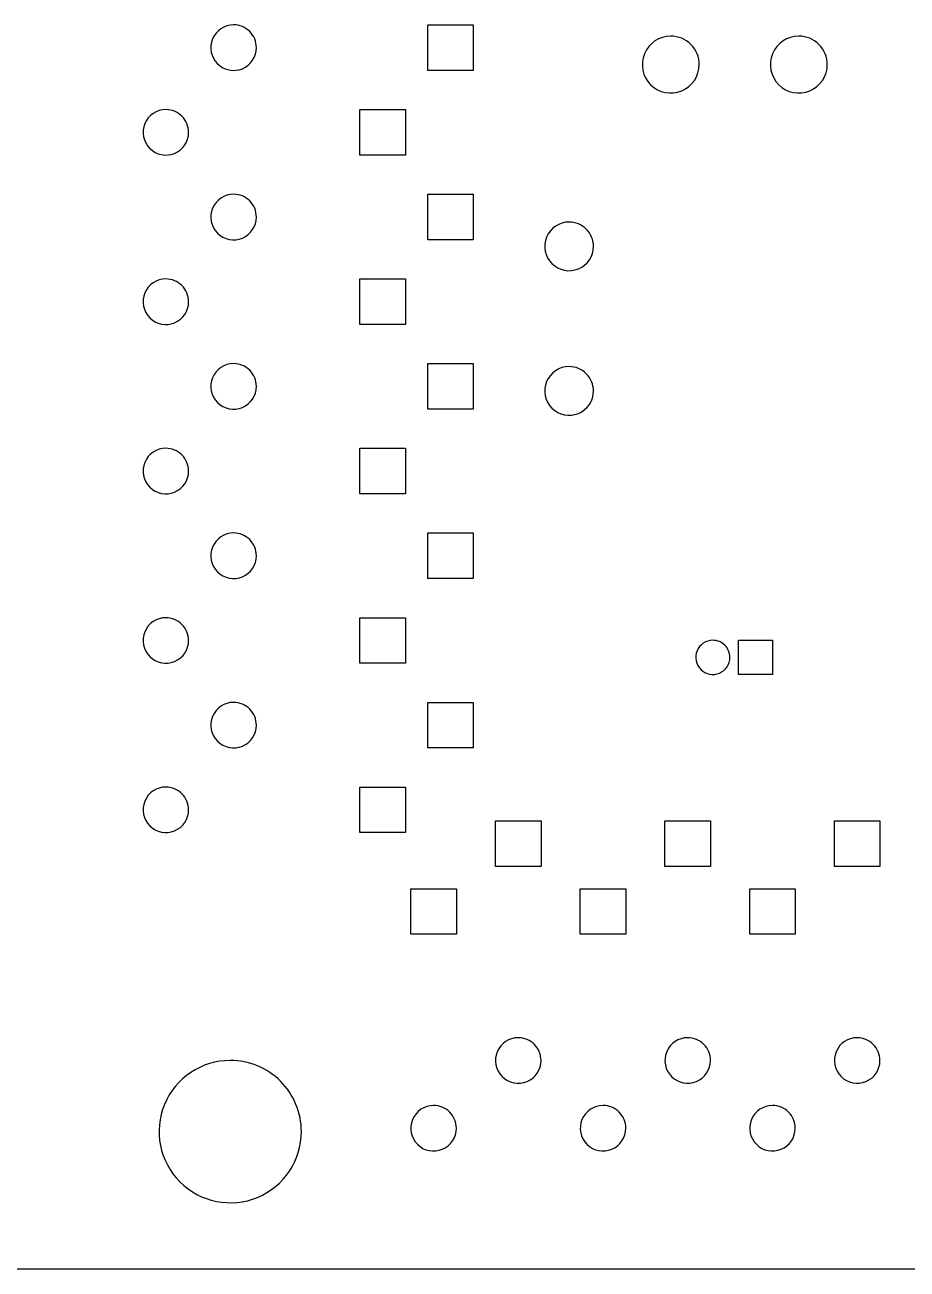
# Model space of a CAD drawing. Extents: x 2 to 288, y -137 to -43.
# Drawn here: x 114.08 to 145.07, y -136.91 to -93.18 of the extents above; entities that cross this region are included whole.
import ezdxf

# ---------------------------------------------------------------- set-up
doc = ezdxf.new("R2010")
doc.units = 0
doc.layers.get('0').update_dxf_attribs({"linetype": 'CONTINUOUS'})

msp = doc.modelspace()

# ---------------------------------------------------------------- linework, layer by layer
at = {"color": 7}
for points in [[(121.409629, -93.175811)], [(129.829618, -93.175811), (129.829618, -94.775809), (128.22962, -94.775809), (128.22962, -93.175811)], [(136.768678, -93.571124)], [(141.268672, -93.571124)], [(119.02838, -96.152372)], [(127.448369, -96.152372), (127.448369, -97.75237), (125.848371, -97.75237), (125.848371, -96.152372)], [(121.409629, -99.128933)], [(129.829618, -99.128933), (129.829618, -100.728931), (128.22962, -100.728931), (128.22962, -99.128933)], [(133.196804, -100.10581)], [(119.02838, -102.105494)], [(127.448369, -102.105494), (127.448369, -103.705492), (125.848371, -103.705492), (125.848371, -102.105494)], [(121.409629, -105.082055)], [(129.829618, -105.082055), (129.829618, -106.682053), (128.22962, -106.682053), (128.22962, -105.082055)], [(133.196804, -105.185803)], [(119.02838, -108.058616)], [(127.448369, -108.058616), (127.448369, -109.658614), (125.848371, -109.658614), (125.848371, -108.058616)], [(121.409629, -111.035177)], [(129.829618, -111.035177), (129.829618, -112.635175), (128.22962, -112.635175), (128.22962, -111.035177)], [(119.02838, -114.011738)], [(127.448369, -114.011738), (127.448369, -115.611736), (125.848371, -115.611736), (125.848371, -114.011738)], [(138.245241, -114.80705)], [(140.345238, -114.80705), (140.345238, -116.007049), (139.145239, -116.007049), (139.145239, -114.80705)], [(121.409629, -116.988299)], [(129.829618, -116.988299), (129.829618, -118.588297), (128.22962, -118.588297), (128.22962, -116.988299)], [(119.02838, -119.96486)], [(127.448369, -119.96486), (127.448369, -121.564858), (125.848371, -121.564858), (125.848371, -119.96486)], [(130.610869, -121.155485), (132.210867, -121.155485), (132.210867, -122.755483), (130.610869, -122.755483)], [(136.563991, -121.155485), (138.163989, -121.155485), (138.163989, -122.755483), (136.563991, -122.755483)], [(142.517113, -121.155485), (144.117111, -121.155485), (144.117111, -122.755483), (142.517113, -122.755483)], [(127.634308, -123.536734), (129.234306, -123.536734), (129.234306, -125.136731), (127.634308, -125.136731)], [(133.58743, -123.536734), (135.187428, -123.536734), (135.187428, -125.136731), (133.58743, -125.136731)], [(139.540552, -123.536734), (141.14055, -123.536734), (141.14055, -125.136731), (139.540552, -125.136731)], [(131.410868, -128.775475)], [(137.36399, -128.775475)], [(143.317112, -128.775475)], [(121.29056, -129.575795)], [(128.434307, -131.156723)], [(134.387429, -131.156723)], [(140.340551, -131.156723)]]:
    msp.add_lwpolyline(points, close=True, dxfattribs=at)
msp.add_lwpolyline([(231.4672, -136.908476), (58.738642, -136.908476)], dxfattribs=at)
for points in [[(121.409629, -93.175811), (121.08606, -93.175811), (120.794351, -93.370725), (120.670526, -93.669664)], [(121.975314, -93.410125), (121.825285, -93.260096), (121.621802, -93.175811), (121.409629, -93.175811)], [(122.209628, -93.97581), (122.209628, -93.763637), (122.125343, -93.560154), (121.975314, -93.410125)], [(136.768678, -93.571124), (136.364216, -93.571124), (135.99958, -93.814765), (135.844799, -94.188439)], [(137.475783, -93.864016), (137.288247, -93.67648), (137.033894, -93.571124), (136.768678, -93.571124)], [(141.268672, -93.571124), (140.86421, -93.571124), (140.499574, -93.814765), (140.344793, -94.188439)], [(141.975777, -93.864016), (141.788241, -93.67648), (141.533888, -93.571124), (141.268672, -93.571124)], [(120.670526, -93.669664), (120.546702, -93.968603), (120.615146, -94.312697), (120.843944, -94.541495)], [(121.715775, -94.714913), (122.014714, -94.591088), (122.209628, -94.299379), (122.209628, -93.97581)], [(137.768676, -94.571122), (137.768676, -94.305906), (137.663319, -94.051553), (137.475783, -93.864016)], [(142.26867, -94.571122), (142.26867, -94.305906), (142.163313, -94.051553), (141.975777, -93.864016)], [(135.844799, -94.188439), (135.690018, -94.562113), (135.775574, -94.99223), (136.061572, -95.278228)], [(140.344793, -94.188439), (140.190012, -94.562113), (140.275568, -94.99223), (140.561566, -95.278228)], [(120.843944, -94.541495), (121.072742, -94.770293), (121.416836, -94.838737), (121.715775, -94.714913)], [(137.15136, -95.495001), (137.525034, -95.34022), (137.768676, -94.975584), (137.768676, -94.571122)], [(141.651354, -95.495001), (142.025028, -95.34022), (142.26867, -94.975584), (142.26867, -94.571122)], [(136.061572, -95.278228), (136.347569, -95.564226), (136.777687, -95.649781), (137.15136, -95.495001)], [(140.561566, -95.278228), (140.847563, -95.564226), (141.277681, -95.649781), (141.651354, -95.495001)], [(119.02838, -96.152372), (118.704811, -96.152372), (118.413102, -96.347286), (118.289278, -96.646225)], [(119.594065, -96.386686), (119.444036, -96.236657), (119.240553, -96.152372), (119.02838, -96.152372)], [(118.289278, -96.646225), (118.165453, -96.945164), (118.233897, -97.289258), (118.462696, -97.518056)], [(119.828379, -96.952371), (119.828379, -96.740198), (119.744094, -96.536715), (119.594065, -96.386686)], [(119.334527, -97.691474), (119.633466, -97.567649), (119.828379, -97.27594), (119.828379, -96.952371)], [(118.462696, -97.518056), (118.691494, -97.746854), (119.035587, -97.815298), (119.334527, -97.691474)], [(121.409629, -99.128933), (121.08606, -99.128933), (120.794351, -99.323847), (120.670526, -99.622786)], [(121.975314, -99.363247), (121.825285, -99.213219), (121.621802, -99.128933), (121.409629, -99.128933)], [(120.670526, -99.622786), (120.546702, -99.921725), (120.615146, -100.265819), (120.843944, -100.494617)], [(122.209628, -99.928932), (122.209628, -99.716759), (122.125343, -99.513276), (121.975314, -99.363247)], [(121.715775, -100.668035), (122.014714, -100.54421), (122.209628, -100.252501), (122.209628, -99.928932)], [(133.196804, -100.10581), (132.85099, -100.10581), (132.539226, -100.314124), (132.406888, -100.633615)], [(133.80138, -100.356233), (133.641036, -100.19589), (133.423564, -100.10581), (133.196804, -100.10581)], [(120.843944, -100.494617), (121.072742, -100.723415), (121.416836, -100.791859), (121.715775, -100.668035)], [(134.051803, -100.960809), (134.051803, -100.734049), (133.961723, -100.516577), (133.80138, -100.356233)], [(132.406888, -100.633615), (132.274551, -100.953106), (132.347701, -101.320856), (132.592229, -101.565384)], [(133.523998, -101.750725), (133.843489, -101.618387), (134.051803, -101.306623), (134.051803, -100.960809)], [(132.592229, -101.565384), (132.836757, -101.809912), (133.204507, -101.883062), (133.523998, -101.750725)], [(119.02838, -102.105494), (118.704811, -102.105494), (118.413102, -102.300408), (118.289278, -102.599347)], [(119.594065, -102.339808), (119.444036, -102.18978), (119.240553, -102.105494), (119.02838, -102.105494)], [(118.289278, -102.599347), (118.165453, -102.898286), (118.233897, -103.24238), (118.462696, -103.471178)], [(119.828379, -102.905493), (119.828379, -102.69332), (119.744094, -102.489837), (119.594065, -102.339808)], [(119.334527, -103.644596), (119.633466, -103.520771), (119.828379, -103.229062), (119.828379, -102.905493)], [(118.462696, -103.471178), (118.691494, -103.699976), (119.035587, -103.76842), (119.334527, -103.644596)], [(121.409629, -105.082055), (121.08606, -105.082055), (120.794351, -105.276969), (120.670526, -105.575908)], [(121.975314, -105.316369), (121.825285, -105.166341), (121.621802, -105.082055), (121.409629, -105.082055)], [(122.209628, -105.882054), (122.209628, -105.669881), (122.125343, -105.466398), (121.975314, -105.316369)], [(133.196804, -105.185803), (132.85099, -105.185803), (132.539226, -105.394117), (132.406888, -105.713608)], [(133.80138, -105.436226), (133.641036, -105.275883), (133.423564, -105.185803), (133.196804, -105.185803)], [(120.670526, -105.575908), (120.546702, -105.874847), (120.615146, -106.218941), (120.843944, -106.447739)], [(132.406888, -105.713608), (132.274551, -106.033099), (132.347701, -106.400849), (132.592229, -106.645377)], [(134.051803, -106.040802), (134.051803, -105.814042), (133.961723, -105.59657), (133.80138, -105.436226)], [(121.715775, -106.621157), (122.014714, -106.497332), (122.209628, -106.205624), (122.209628, -105.882054)], [(133.523998, -106.830718), (133.843489, -106.69838), (134.051803, -106.386617), (134.051803, -106.040802)], [(120.843944, -106.447739), (121.072742, -106.676537), (121.416836, -106.744981), (121.715775, -106.621157)], [(132.592229, -106.645377), (132.836757, -106.889905), (133.204507, -106.963055), (133.523998, -106.830718)], [(119.02838, -108.058616), (118.704811, -108.058616), (118.413102, -108.25353), (118.289278, -108.552469)], [(119.594065, -108.292931), (119.444036, -108.142902), (119.240553, -108.058616), (119.02838, -108.058616)], [(119.828379, -108.858615), (119.828379, -108.646442), (119.744094, -108.442959), (119.594065, -108.292931)], [(118.289278, -108.552469), (118.165453, -108.851408), (118.233897, -109.195502), (118.462696, -109.4243)], [(119.334527, -109.597718), (119.633466, -109.473893), (119.828379, -109.182185), (119.828379, -108.858615)], [(118.462696, -109.4243), (118.691494, -109.653098), (119.035587, -109.721542), (119.334527, -109.597718)], [(121.409629, -111.035177), (121.08606, -111.035177), (120.794351, -111.230091), (120.670526, -111.52903)], [(121.975314, -111.269492), (121.825285, -111.119463), (121.621802, -111.035177), (121.409629, -111.035177)], [(122.209628, -111.835176), (122.209628, -111.623003), (122.125343, -111.41952), (121.975314, -111.269492)], [(120.670526, -111.52903), (120.546702, -111.827969), (120.615146, -112.172063), (120.843944, -112.400861)], [(121.715775, -112.574279), (122.014714, -112.450454), (122.209628, -112.158746), (122.209628, -111.835176)], [(120.843944, -112.400861), (121.072742, -112.629659), (121.416836, -112.698103), (121.715775, -112.574279)], [(119.02838, -114.011738), (118.704811, -114.011738), (118.413102, -114.206652), (118.289278, -114.505591)], [(119.594065, -114.246053), (119.444036, -114.096024), (119.240553, -114.011738), (119.02838, -114.011738)], [(118.289278, -114.505591), (118.165453, -114.80453), (118.233897, -115.148624), (118.462696, -115.377422)], [(119.828379, -114.811737), (119.828379, -114.599564), (119.744094, -114.396081), (119.594065, -114.246053)], [(119.334527, -115.55084), (119.633466, -115.427015), (119.828379, -115.135307), (119.828379, -114.811737)], [(138.245241, -114.80705), (138.002564, -114.80705), (137.783782, -114.953235), (137.690914, -115.17744)], [(138.669504, -114.982786), (138.556982, -114.870264), (138.40437, -114.80705), (138.245241, -114.80705)], [(138.84524, -115.407049), (138.84524, -115.24792), (138.782026, -115.095308), (138.669504, -114.982786)], [(118.462696, -115.377422), (118.691494, -115.60622), (119.035587, -115.674665), (119.334527, -115.55084)], [(137.690914, -115.17744), (137.598045, -115.401644), (137.649378, -115.659714), (137.820977, -115.831313)], [(138.47485, -115.961376), (138.699055, -115.868508), (138.84524, -115.649726), (138.84524, -115.407049)], [(137.820977, -115.831313), (137.992576, -116.002912), (138.250646, -116.054245), (138.47485, -115.961376)], [(121.409629, -116.988299), (121.08606, -116.988299), (120.794351, -117.183213), (120.670526, -117.482152)], [(121.975314, -117.222614), (121.825285, -117.072585), (121.621802, -116.988299), (121.409629, -116.988299)], [(120.670526, -117.482152), (120.546702, -117.781091), (120.615146, -118.125185), (120.843944, -118.353983)], [(122.209628, -117.788298), (122.209628, -117.576125), (122.125343, -117.372642), (121.975314, -117.222614)], [(121.715775, -118.527401), (122.014714, -118.403576), (122.209628, -118.111868), (122.209628, -117.788298)], [(120.843944, -118.353983), (121.072742, -118.582781), (121.416836, -118.651226), (121.715775, -118.527401)], [(119.02838, -119.96486), (118.704811, -119.96486), (118.413102, -120.159774), (118.289278, -120.458713)], [(119.594065, -120.199175), (119.444036, -120.049146), (119.240553, -119.96486), (119.02838, -119.96486)], [(119.828379, -120.764859), (119.828379, -120.552686), (119.744094, -120.349204), (119.594065, -120.199175)], [(118.289278, -120.458713), (118.165453, -120.757652), (118.233897, -121.101746), (118.462696, -121.330544)], [(119.334527, -121.503962), (119.633466, -121.380137), (119.828379, -121.088429), (119.828379, -120.764859)], [(118.462696, -121.330544), (118.691494, -121.559342), (119.035587, -121.627787), (119.334527, -121.503962)], [(131.410868, -128.775475), (131.087298, -128.775475), (130.79559, -128.970388), (130.671765, -129.269327)], [(131.976552, -129.009789), (131.826523, -128.85976), (131.623041, -128.775475), (131.410868, -128.775475)], [(132.210867, -129.575474), (132.210867, -129.363301), (132.126581, -129.159818), (131.976552, -129.009789)], [(137.36399, -128.775475), (137.04042, -128.775475), (136.748712, -128.970388), (136.624887, -129.269327)], [(137.929674, -129.009789), (137.779646, -128.85976), (137.576163, -128.775475), (137.36399, -128.775475)], [(138.163989, -129.575474), (138.163989, -129.363301), (138.079703, -129.159818), (137.929674, -129.009789)], [(143.317112, -128.775475), (142.993542, -128.775475), (142.701834, -128.970388), (142.578009, -129.269327)], [(143.882796, -129.009789), (143.732768, -128.85976), (143.529285, -128.775475), (143.317112, -128.775475)], [(144.117111, -129.575474), (144.117111, -129.363301), (144.032825, -129.159818), (143.882796, -129.009789)], [(130.671765, -129.269327), (130.54794, -129.568266), (130.616385, -129.91236), (130.845183, -130.141158)], [(136.624887, -129.269327), (136.501062, -129.568266), (136.569507, -129.91236), (136.798305, -130.141158)], [(142.578009, -129.269327), (142.454185, -129.568266), (142.522629, -129.91236), (142.751427, -130.141158)], [(121.29056, -129.575795), (120.279406, -129.575795), (119.367816, -130.184899), (118.980864, -131.119084)], [(123.058325, -130.308027), (122.589484, -129.839186), (121.953601, -129.575795), (121.29056, -129.575795)], [(131.717014, -130.314576), (132.015953, -130.190752), (132.210867, -129.899043), (132.210867, -129.575474)], [(137.670136, -130.314576), (137.969075, -130.190752), (138.163989, -129.899043), (138.163989, -129.575474)], [(143.623258, -130.314576), (143.922197, -130.190752), (144.117111, -129.899043), (144.117111, -129.575474)], [(123.790557, -132.075791), (123.790557, -131.412751), (123.527165, -130.776867), (123.058325, -130.308027)], [(130.845183, -130.141158), (131.073981, -130.369956), (131.418075, -130.438401), (131.717014, -130.314576)], [(136.798305, -130.141158), (137.027103, -130.369956), (137.371197, -130.438401), (137.670136, -130.314576)], [(142.751427, -130.141158), (142.980225, -130.369956), (143.324319, -130.438401), (143.623258, -130.314576)], [(118.980864, -131.119084), (118.593912, -132.053269), (118.807802, -133.128562), (119.522796, -133.843556)], [(128.434307, -131.156723), (128.110737, -131.156723), (127.819029, -131.351637), (127.695204, -131.650576)], [(128.999991, -131.391038), (128.849962, -131.241009), (128.64648, -131.156723), (128.434307, -131.156723)], [(134.387429, -131.156723), (134.063859, -131.156723), (133.772151, -131.351637), (133.648326, -131.650576)], [(134.953113, -131.391038), (134.803084, -131.241009), (134.599602, -131.156723), (134.387429, -131.156723)], [(140.340551, -131.156723), (140.016981, -131.156723), (139.725273, -131.351637), (139.601448, -131.650576)], [(140.906235, -131.391038), (140.756207, -131.241009), (140.552724, -131.156723), (140.340551, -131.156723)], [(129.234306, -131.956722), (129.234306, -131.744549), (129.15002, -131.541067), (128.999991, -131.391038)], [(135.187428, -131.956722), (135.187428, -131.744549), (135.103142, -131.541067), (134.953113, -131.391038)], [(141.14055, -131.956722), (141.14055, -131.744549), (141.056264, -131.541067), (140.906235, -131.391038)], [(127.695204, -131.650576), (127.571379, -131.949515), (127.639824, -132.293609), (127.868622, -132.522407)], [(128.740453, -132.695825), (129.039392, -132.572), (129.234306, -132.280292), (129.234306, -131.956722)], [(133.648326, -131.650576), (133.524501, -131.949515), (133.592946, -132.293609), (133.821744, -132.522407)], [(134.693575, -132.695825), (134.992514, -132.572), (135.187428, -132.280292), (135.187428, -131.956722)], [(139.601448, -131.650576), (139.477623, -131.949515), (139.546068, -132.293609), (139.774866, -132.522407)], [(140.646697, -132.695825), (140.945636, -132.572), (141.14055, -132.280292), (141.14055, -131.956722)], [(122.247267, -134.385487), (123.181452, -133.998535), (123.790557, -133.086945), (123.790557, -132.075791)], [(127.868622, -132.522407), (128.09742, -132.751205), (128.441514, -132.81965), (128.740453, -132.695825)], [(133.821744, -132.522407), (134.050542, -132.751205), (134.394636, -132.81965), (134.693575, -132.695825)], [(139.774866, -132.522407), (140.003664, -132.751205), (140.347758, -132.81965), (140.646697, -132.695825)], [(119.522796, -133.843556), (120.23779, -134.55855), (121.313083, -134.772439), (122.247267, -134.385487)]]:
    msp.add_open_spline(points, degree=3, dxfattribs=at)

doc.saveas('drawing.dxf')
